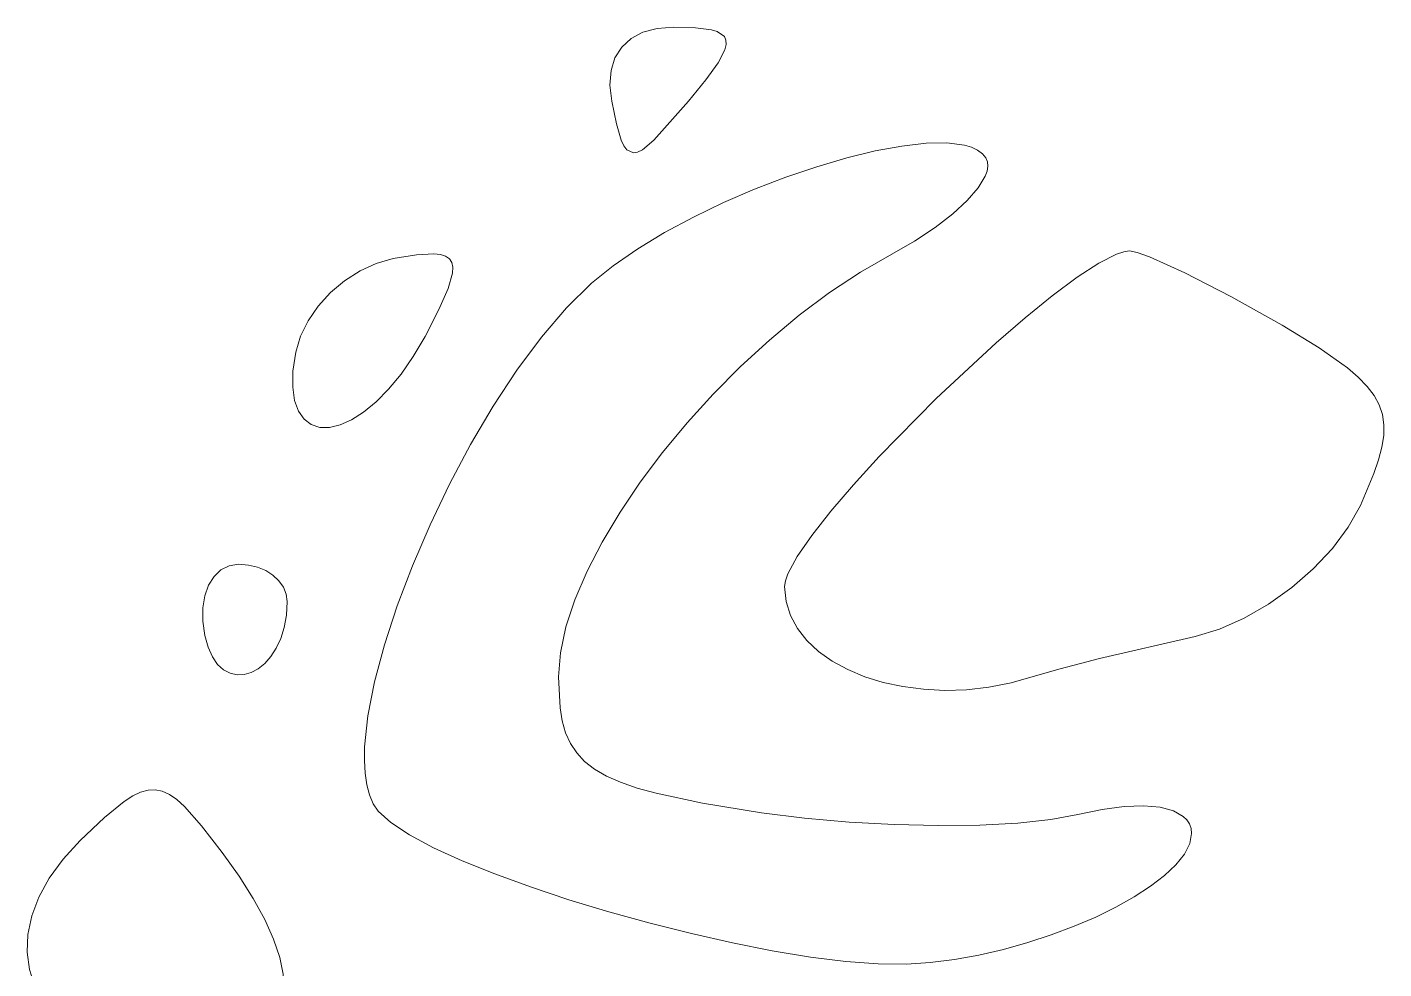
# Model space of a CAD drawing. Header units: millimetres. Extents: x -199 to 251, y -179 to 271.
# Drawn here: x 142.71 to 163.72, y 92.9 to 107.47 of the extents above; entities that cross this region are included whole.
import ezdxf

# ---------------------------------------------------------------- set-up
doc = ezdxf.new("R2010")
doc.units = ezdxf.units.MM
doc.header["$MEASUREMENT"] = 0
doc.layers.add('Camada 1', color=7, linetype='Continuous')

msp = doc.modelspace()

# ---------------------------------------------------------------- linework, layer by layer
at = {"layer": 'Camada 1', "color": 250, "lineweight": 18}
for points, knots in [([(152.2373, 105.5749), (152.2373, 105.5749), (152.4171, 105.7251), (152.4171, 105.7251), (152.4171, 105.7251), (152.4171, 105.7251), (152.95, 106.3253), (152.95, 106.3253), (152.95, 106.3253), (152.95, 106.3253), (153.2205, 106.659), (153.2205, 106.659), (153.2205, 106.659), (153.2205, 106.659), (153.4088, 106.9224), (153.4088, 106.9224), (153.4088, 106.9224), (153.4088, 106.9224), (153.5132, 107.1235), (153.5132, 107.1235), (153.5132, 107.1235), (153.5132, 107.1235), (153.5336, 107.2031), (153.5336, 107.2031), (153.5336, 107.2031), (153.5336, 107.2031), (153.5324, 107.2702), (153.5324, 107.2702), (153.5324, 107.2702), (153.5324, 107.2702), (153.5094, 107.3256), (153.5094, 107.3256), (153.5094, 107.3256), (153.5094, 107.3256), (153.3975, 107.4057), (153.3975, 107.4057), (153.3975, 107.4057), (153.3975, 107.4057), (153.3082, 107.4323), (153.3082, 107.4323), (153.3082, 107.4323), (153.3082, 107.4323), (153.0619, 107.4635), (153.0619, 107.4635), (153.0619, 107.4635), (153.0619, 107.4635), (152.7239, 107.4722), (152.7239, 107.4722), (152.7239, 107.4722), (152.7239, 107.4722), (152.4675, 107.4518), (152.4675, 107.4518), (152.4675, 107.4518), (152.4675, 107.4518), (152.2465, 107.3921), (152.2465, 107.3921), (152.2465, 107.3921), (152.2465, 107.3921), (152.0627, 107.2951), (152.0627, 107.2951), (152.0627, 107.2951), (152.0627, 107.2951), (151.9179, 107.1629), (151.9179, 107.1629), (151.9179, 107.1629), (151.9179, 107.1629), (151.8138, 106.9978), (151.8138, 106.9978), (151.8138, 106.9978), (151.8138, 106.9978), (151.7522, 106.8017), (151.7522, 106.8017), (151.7522, 106.8017), (151.7522, 106.8017), (151.7348, 106.5769), (151.7348, 106.5769), (151.7348, 106.5769), (151.7348, 106.5769), (151.7634, 106.3253), (151.7634, 106.3253), (151.7634, 106.3253), (151.7634, 106.3253), (151.8383, 105.9752), (151.8383, 105.9752), (151.8383, 105.9752), (151.8383, 105.9752), (151.912, 105.7251), (151.912, 105.7251), (151.912, 105.7251), (151.912, 105.7251), (151.952, 105.6375), (151.952, 105.6375), (151.952, 105.6375), (151.952, 105.6375), (151.9958, 105.5749), (151.9958, 105.5749), (151.9958, 105.5749), (151.9958, 105.5749), (152.1005, 105.5249), (152.1005, 105.5249), (152.1005, 105.5249), (152.1005, 105.5249), (152.1642, 105.5374), (152.1642, 105.5374), (152.1642, 105.5374), (152.1642, 105.5374), (152.2373, 105.5749), (152.2373, 105.5749)], [0, 0, 0, 0, 0.0357143, 0.0357143, 0.0357143, 0.0357143, 0.0714286, 0.0714286, 0.0714286, 0.0714286, 0.1071429, 0.1071429, 0.1071429, 0.1071429, 0.1428571, 0.1428571, 0.1428571, 0.1428571, 0.1785714, 0.1785714, 0.1785714, 0.1785714, 0.2142857, 0.2142857, 0.2142857, 0.2142857, 0.25, 0.25, 0.25, 0.25, 0.2857143, 0.2857143, 0.2857143, 0.2857143, 0.3214286, 0.3214286, 0.3214286, 0.3214286, 0.3571429, 0.3571429, 0.3571429, 0.3571429, 0.3928571, 0.3928571, 0.3928571, 0.3928571, 0.4285714, 0.4285714, 0.4285714, 0.4285714, 0.4642857, 0.4642857, 0.4642857, 0.4642857, 0.5, 0.5, 0.5, 0.5, 0.5357143, 0.5357143, 0.5357143, 0.5357143, 0.5714286, 0.5714286, 0.5714286, 0.5714286, 0.6071429, 0.6071429, 0.6071429, 0.6071429, 0.6428571, 0.6428571, 0.6428571, 0.6428571, 0.6785714, 0.6785714, 0.6785714, 0.6785714, 0.7142857, 0.7142857, 0.7142857, 0.7142857, 0.75, 0.75, 0.75, 0.75, 0.7857143, 0.7857143, 0.7857143, 0.7857143, 0.8214286, 0.8214286, 0.8214286, 0.8214286, 0.8571429, 0.8571429, 0.8571429, 0.8571429, 0.8928571, 0.8928571, 0.8928571, 0.8928571, 0.9285714, 0.9285714, 0.9285714, 0.9285714, 1, 1, 1, 1]), ([(158.5688, 93.4269), (158.5688, 93.4269), (158.921, 93.5597), (158.921, 93.5597), (158.921, 93.5597), (158.921, 93.5597), (159.2552, 93.7033), (159.2552, 93.7033), (159.2552, 93.7033), (159.2552, 93.7033), (159.5667, 93.8558), (159.5667, 93.8558), (159.5667, 93.8558), (159.5667, 93.8558), (159.8512, 94.015), (159.8512, 94.015), (159.8512, 94.015), (159.8512, 94.015), (160.1041, 94.1789), (160.1041, 94.1789), (160.1041, 94.1789), (160.1041, 94.1789), (160.3211, 94.3454), (160.3211, 94.3454), (160.3211, 94.3454), (160.3211, 94.3454), (160.4977, 94.5125), (160.4977, 94.5125), (160.4977, 94.5125), (160.4977, 94.5125), (160.6293, 94.6782), (160.6293, 94.6782), (160.6293, 94.6782), (160.6293, 94.6782), (160.7116, 94.8404), (160.7116, 94.8404), (160.7116, 94.8404), (160.7116, 94.8404), (160.74, 94.9972), (160.74, 94.9972), (160.74, 94.9972), (160.74, 94.9972), (160.7317, 95.0744), (160.7317, 95.0744), (160.7317, 95.0744), (160.7317, 95.0744), (160.7072, 95.1442), (160.7072, 95.1442), (160.7072, 95.1442), (160.7072, 95.1442), (160.667, 95.2064), (160.667, 95.2064), (160.667, 95.2064), (160.667, 95.2064), (160.6118, 95.2611), (160.6118, 95.2611), (160.6118, 95.2611), (160.6118, 95.2611), (160.4584, 95.3471), (160.4584, 95.3471), (160.4584, 95.3471), (160.4584, 95.3471), (160.2516, 95.4015), (160.2516, 95.4015), (160.2516, 95.4015), (160.2516, 95.4015), (159.9958, 95.4236), (159.9958, 95.4236), (159.9958, 95.4236), (159.9958, 95.4236), (159.6957, 95.4125), (159.6957, 95.4125), (159.6957, 95.4125), (159.6957, 95.4125), (159.3558, 95.3676), (159.3558, 95.3676), (159.3558, 95.3676), (159.3558, 95.3676), (158.9808, 95.2881), (158.9808, 95.2881), (158.9808, 95.2881), (158.9808, 95.2881), (158.5633, 95.21), (158.5633, 95.21), (158.5633, 95.21), (158.5633, 95.21), (158.05, 95.1555), (158.05, 95.1555), (158.05, 95.1555), (158.05, 95.1555), (157.4607, 95.1246), (157.4607, 95.1246), (157.4607, 95.1246), (157.4607, 95.1246), (156.8158, 95.117), (156.8158, 95.117), (156.8158, 95.117), (156.8158, 95.117), (156.1352, 95.1326), (156.1352, 95.1326), (156.1352, 95.1326), (156.1352, 95.1326), (155.439, 95.1714), (155.439, 95.1714), (155.439, 95.1714), (155.439, 95.1714), (154.7475, 95.2331), (154.7475, 95.2331), (154.7475, 95.2331), (154.7475, 95.2331), (154.0806, 95.3178), (154.0806, 95.3178), (154.0806, 95.3178), (154.0806, 95.3178), (153.1698, 95.4654), (153.1698, 95.4654), (153.1698, 95.4654), (153.1698, 95.4654), (152.4498, 95.6172), (152.4498, 95.6172), (152.4498, 95.6172), (152.4498, 95.6172), (152.1547, 95.6993), (152.1547, 95.6993), (152.1547, 95.6993), (152.1547, 95.6993), (151.8993, 95.7877), (151.8993, 95.7877), (151.8993, 95.7877), (151.8993, 95.7877), (151.6808, 95.8844), (151.6808, 95.8844), (151.6808, 95.8844), (151.6808, 95.8844), (151.4967, 95.9912), (151.4967, 95.9912), (151.4967, 95.9912), (151.4967, 95.9912), (151.3443, 96.1097), (151.3443, 96.1097), (151.3443, 96.1097), (151.3443, 96.1097), (151.2209, 96.2418), (151.2209, 96.2418), (151.2209, 96.2418), (151.2209, 96.2418), (151.1238, 96.3893), (151.1238, 96.3893), (151.1238, 96.3893), (151.1238, 96.3893), (151.0503, 96.5539), (151.0503, 96.5539), (151.0503, 96.5539), (151.0503, 96.5539), (150.9978, 96.7375), (150.9978, 96.7375), (150.9978, 96.7375), (150.9978, 96.7375), (150.9637, 96.9418), (150.9637, 96.9418), (150.9637, 96.9418), (150.9637, 96.9418), (150.9395, 97.4197), (150.9395, 97.4197), (150.9395, 97.4197), (150.9395, 97.4197), (150.9691, 97.7919), (150.9691, 97.7919), (150.9691, 97.7919), (150.9691, 97.7919), (151.0554, 98.1914), (151.0554, 98.1914), (151.0554, 98.1914), (151.0554, 98.1914), (151.1947, 98.6134), (151.1947, 98.6134), (151.1947, 98.6134), (151.1947, 98.6134), (151.383, 99.053), (151.383, 99.053), (151.383, 99.053), (151.383, 99.053), (151.6166, 99.5055), (151.6166, 99.5055), (151.6166, 99.5055), (151.6166, 99.5055), (151.8919, 99.9662), (151.8919, 99.9662), (151.8919, 99.9662), (151.8919, 99.9662), (152.2049, 100.43), (152.2049, 100.43), (152.2049, 100.43), (152.2049, 100.43), (152.5519, 100.8924), (152.5519, 100.8924), (152.5519, 100.8924), (152.5519, 100.8924), (152.9292, 101.3485), (152.9292, 101.3485), (152.9292, 101.3485), (152.9292, 101.3485), (153.3329, 101.7934), (153.3329, 101.7934), (153.3329, 101.7934), (153.3329, 101.7934), (153.7592, 102.2224), (153.7592, 102.2224), (153.7592, 102.2224), (153.7592, 102.2224), (154.2044, 102.6308), (154.2044, 102.6308), (154.2044, 102.6308), (154.2044, 102.6308), (154.6646, 103.0136), (154.6646, 103.0136), (154.6646, 103.0136), (154.6646, 103.0136), (155.1362, 103.3661), (155.1362, 103.3661), (155.1362, 103.3661), (155.1362, 103.3661), (155.6152, 103.6835), (155.6152, 103.6835), (155.6152, 103.6835), (155.6152, 103.6835), (156.0981, 103.961), (156.0981, 103.961), (156.0981, 103.961), (156.0981, 103.961), (156.4515, 104.1626), (156.4515, 104.1626), (156.4515, 104.1626), (156.4515, 104.1626), (156.768, 104.372), (156.768, 104.372), (156.768, 104.372), (156.768, 104.372), (157.0416, 104.5829), (157.0416, 104.5829), (157.0416, 104.5829), (157.0416, 104.5829), (157.2663, 104.7893), (157.2663, 104.7893), (157.2663, 104.7893), (157.2663, 104.7893), (157.4361, 104.9851), (157.4361, 104.9851), (157.4361, 104.9851), (157.4361, 104.9851), (157.545, 105.1642), (157.545, 105.1642), (157.545, 105.1642), (157.545, 105.1642), (157.5748, 105.2456), (157.5748, 105.2456), (157.5748, 105.2456), (157.5748, 105.2456), (157.5871, 105.3205), (157.5871, 105.3205), (157.5871, 105.3205), (157.5871, 105.3205), (157.5811, 105.3882), (157.5811, 105.3882), (157.5811, 105.3882), (157.5811, 105.3882), (157.5562, 105.4479), (157.5562, 105.4479), (157.5562, 105.4479), (157.5562, 105.4479), (157.5008, 105.5145), (157.5008, 105.5145), (157.5008, 105.5145), (157.5008, 105.5145), (157.4259, 105.5696), (157.4259, 105.5696), (157.4259, 105.5696), (157.4259, 105.5696), (157.3327, 105.6134), (157.3327, 105.6134), (157.3327, 105.6134), (157.3327, 105.6134), (157.2222, 105.6463), (157.2222, 105.6463), (157.2222, 105.6463), (157.2222, 105.6463), (156.9536, 105.6807), (156.9536, 105.6807), (156.9536, 105.6807), (156.9536, 105.6807), (156.6286, 105.6754), (156.6286, 105.6754), (156.6286, 105.6754), (156.6286, 105.6754), (156.2559, 105.6332), (156.2559, 105.6332), (156.2559, 105.6332), (156.2559, 105.6332), (155.844, 105.5569), (155.844, 105.5569), (155.844, 105.5569), (155.844, 105.5569), (155.4014, 105.4491), (155.4014, 105.4491), (155.4014, 105.4491), (155.4014, 105.4491), (154.9368, 105.3125), (154.9368, 105.3125), (154.9368, 105.3125), (154.9368, 105.3125), (154.4587, 105.1499), (154.4587, 105.1499), (154.4587, 105.1499), (154.4587, 105.1499), (153.9755, 104.964), (153.9755, 104.964), (153.9755, 104.964), (153.9755, 104.964), (153.4961, 104.7574), (153.4961, 104.7574), (153.4961, 104.7574), (153.4961, 104.7574), (153.0288, 104.533), (153.0288, 104.533), (153.0288, 104.533), (153.0288, 104.533), (152.5822, 104.2934), (152.5822, 104.2934), (152.5822, 104.2934), (152.5822, 104.2934), (152.165, 104.0414), (152.165, 104.0414), (152.165, 104.0414), (152.165, 104.0414), (151.7856, 103.7796), (151.7856, 103.7796), (151.7856, 103.7796), (151.7856, 103.7796), (151.4526, 103.5108), (151.4526, 103.5108), (151.4526, 103.5108), (151.4526, 103.5108), (151.0618, 103.1269), (151.0618, 103.1269), (151.0618, 103.1269), (151.0618, 103.1269), (150.6746, 102.6745), (150.6746, 102.6745), (150.6746, 102.6745), (150.6746, 102.6745), (150.2956, 102.1644), (150.2956, 102.1644), (150.2956, 102.1644), (150.2956, 102.1644), (149.9291, 101.6079), (149.9291, 101.6079), (149.9291, 101.6079), (149.9291, 101.6079), (149.5797, 101.0161), (149.5797, 101.0161), (149.5797, 101.0161), (149.5797, 101.0161), (149.2519, 100.3999), (149.2519, 100.3999), (149.2519, 100.3999), (149.2519, 100.3999), (148.9502, 99.7705), (148.9502, 99.7705), (148.9502, 99.7705), (148.9502, 99.7705), (148.679, 99.139), (148.679, 99.139), (148.679, 99.139), (148.679, 99.139), (148.4429, 98.5166), (148.4429, 98.5166), (148.4429, 98.5166), (148.4429, 98.5166), (148.2462, 97.9141), (148.2462, 97.9141), (148.2462, 97.9141), (148.2462, 97.9141), (148.0936, 97.3429), (148.0936, 97.3429), (148.0936, 97.3429), (148.0936, 97.3429), (147.9896, 96.814), (147.9896, 96.814), (147.9896, 96.814), (147.9896, 96.814), (147.9384, 96.3384), (147.9384, 96.3384), (147.9384, 96.3384), (147.9384, 96.3384), (147.9341, 96.1241), (147.9341, 96.1241), (147.9341, 96.1241), (147.9341, 96.1241), (147.9447, 95.9272), (147.9447, 95.9272), (147.9447, 95.9272), (147.9447, 95.9272), (147.9709, 95.7493), (147.9709, 95.7493), (147.9709, 95.7493), (147.9709, 95.7493), (148.013, 95.5917), (148.013, 95.5917), (148.013, 95.5917), (148.013, 95.5917), (148.0718, 95.4557), (148.0718, 95.4557), (148.0718, 95.4557), (148.0718, 95.4557), (148.1477, 95.3427), (148.1477, 95.3427), (148.1477, 95.3427), (148.1477, 95.3427), (148.3435, 95.1633), (148.3435, 95.1633), (148.3435, 95.1633), (148.3435, 95.1633), (148.633, 94.973), (148.633, 94.973), (148.633, 94.973), (148.633, 94.973), (149.0054, 94.7751), (149.0054, 94.7751), (149.0054, 94.7751), (149.0054, 94.7751), (149.4495, 94.5727), (149.4495, 94.5727), (149.4495, 94.5727), (149.4495, 94.5727), (149.9541, 94.3692), (149.9541, 94.3692), (149.9541, 94.3692), (149.9541, 94.3692), (150.5081, 94.1677), (150.5081, 94.1677), (150.5081, 94.1677), (150.5081, 94.1677), (151.1006, 93.9715), (151.1006, 93.9715), (151.1006, 93.9715), (151.1006, 93.9715), (151.7202, 93.7837), (151.7202, 93.7837), (151.7202, 93.7837), (151.7202, 93.7837), (152.356, 93.6076), (152.356, 93.6076), (152.356, 93.6076), (152.356, 93.6076), (152.9968, 93.4464), (152.9968, 93.4464), (152.9968, 93.4464), (152.9968, 93.4464), (153.6315, 93.3033), (153.6315, 93.3033), (153.6315, 93.3033), (153.6315, 93.3033), (154.249, 93.1815), (154.249, 93.1815), (154.249, 93.1815), (154.249, 93.1815), (154.8382, 93.0844), (154.8382, 93.0844), (154.8382, 93.0844), (154.8382, 93.0844), (155.388, 93.0149), (155.388, 93.0149), (155.388, 93.0149), (155.388, 93.0149), (155.8873, 92.9764), (155.8873, 92.9764), (155.8873, 92.9764), (155.8873, 92.9764), (156.3249, 92.9721), (156.3249, 92.9721), (156.3249, 92.9721), (156.3249, 92.9721), (156.692, 92.997), (156.692, 92.997), (156.692, 92.997), (156.692, 92.997), (157.0679, 93.0449), (157.0679, 93.0449), (157.0679, 93.0449), (157.0679, 93.0449), (157.448, 93.1139), (157.448, 93.1139), (157.448, 93.1139), (157.448, 93.1139), (157.8278, 93.202), (157.8278, 93.202), (157.8278, 93.202), (157.8278, 93.202), (158.2029, 93.307), (158.2029, 93.307), (158.2029, 93.307), (158.2029, 93.307), (158.5688, 93.4269), (158.5688, 93.4269)], [0, 0, 0, 0, 0.007874, 0.007874, 0.007874, 0.007874, 0.015748, 0.015748, 0.015748, 0.015748, 0.023622, 0.023622, 0.023622, 0.023622, 0.0314961, 0.0314961, 0.0314961, 0.0314961, 0.0393701, 0.0393701, 0.0393701, 0.0393701, 0.0472441, 0.0472441, 0.0472441, 0.0472441, 0.0551181, 0.0551181, 0.0551181, 0.0551181, 0.0629921, 0.0629921, 0.0629921, 0.0629921, 0.0708661, 0.0708661, 0.0708661, 0.0708661, 0.0787402, 0.0787402, 0.0787402, 0.0787402, 0.0866142, 0.0866142, 0.0866142, 0.0866142, 0.0944882, 0.0944882, 0.0944882, 0.0944882, 0.1023622, 0.1023622, 0.1023622, 0.1023622, 0.1102362, 0.1102362, 0.1102362, 0.1102362, 0.1181102, 0.1181102, 0.1181102, 0.1181102, 0.1259843, 0.1259843, 0.1259843, 0.1259843, 0.1338583, 0.1338583, 0.1338583, 0.1338583, 0.1417323, 0.1417323, 0.1417323, 0.1417323, 0.1496063, 0.1496063, 0.1496063, 0.1496063, 0.1574803, 0.1574803, 0.1574803, 0.1574803, 0.1653543, 0.1653543, 0.1653543, 0.1653543, 0.1732283, 0.1732283, 0.1732283, 0.1732283, 0.1811024, 0.1811024, 0.1811024, 0.1811024, 0.1889764, 0.1889764, 0.1889764, 0.1889764, 0.1968504, 0.1968504, 0.1968504, 0.1968504, 0.2047244, 0.2047244, 0.2047244, 0.2047244, 0.2125984, 0.2125984, 0.2125984, 0.2125984, 0.2204724, 0.2204724, 0.2204724, 0.2204724, 0.2283465, 0.2283465, 0.2283465, 0.2283465, 0.2362205, 0.2362205, 0.2362205, 0.2362205, 0.2440945, 0.2440945, 0.2440945, 0.2440945, 0.2519685, 0.2519685, 0.2519685, 0.2519685, 0.2598425, 0.2598425, 0.2598425, 0.2598425, 0.2677165, 0.2677165, 0.2677165, 0.2677165, 0.2755906, 0.2755906, 0.2755906, 0.2755906, 0.2834646, 0.2834646, 0.2834646, 0.2834646, 0.2913386, 0.2913386, 0.2913386, 0.2913386, 0.2992126, 0.2992126, 0.2992126, 0.2992126, 0.3070866, 0.3070866, 0.3070866, 0.3070866, 0.3149606, 0.3149606, 0.3149606, 0.3149606, 0.3228346, 0.3228346, 0.3228346, 0.3228346, 0.3307087, 0.3307087, 0.3307087, 0.3307087, 0.3385827, 0.3385827, 0.3385827, 0.3385827, 0.3464567, 0.3464567, 0.3464567, 0.3464567, 0.3543307, 0.3543307, 0.3543307, 0.3543307, 0.3622047, 0.3622047, 0.3622047, 0.3622047, 0.3700787, 0.3700787, 0.3700787, 0.3700787, 0.3779528, 0.3779528, 0.3779528, 0.3779528, 0.3858268, 0.3858268, 0.3858268, 0.3858268, 0.3937008, 0.3937008, 0.3937008, 0.3937008, 0.4015748, 0.4015748, 0.4015748, 0.4015748, 0.4094488, 0.4094488, 0.4094488, 0.4094488, 0.4173228, 0.4173228, 0.4173228, 0.4173228, 0.4251969, 0.4251969, 0.4251969, 0.4251969, 0.4330709, 0.4330709, 0.4330709, 0.4330709, 0.4409449, 0.4409449, 0.4409449, 0.4409449, 0.4488189, 0.4488189, 0.4488189, 0.4488189, 0.4566929, 0.4566929, 0.4566929, 0.4566929, 0.4645669, 0.4645669, 0.4645669, 0.4645669, 0.4724409, 0.4724409, 0.4724409, 0.4724409, 0.480315, 0.480315, 0.480315, 0.480315, 0.488189, 0.488189, 0.488189, 0.488189, 0.496063, 0.496063, 0.496063, 0.496063, 0.503937, 0.503937, 0.503937, 0.503937, 0.511811, 0.511811, 0.511811, 0.511811, 0.519685, 0.519685, 0.519685, 0.519685, 0.5275591, 0.5275591, 0.5275591, 0.5275591, 0.5354331, 0.5354331, 0.5354331, 0.5354331, 0.5433071, 0.5433071, 0.5433071, 0.5433071, 0.5511811, 0.5511811, 0.5511811, 0.5511811, 0.5590551, 0.5590551, 0.5590551, 0.5590551, 0.5669291, 0.5669291, 0.5669291, 0.5669291, 0.5748031, 0.5748031, 0.5748031, 0.5748031, 0.5826772, 0.5826772, 0.5826772, 0.5826772, 0.5905512, 0.5905512, 0.5905512, 0.5905512, 0.5984252, 0.5984252, 0.5984252, 0.5984252, 0.6062992, 0.6062992, 0.6062992, 0.6062992, 0.6141732, 0.6141732, 0.6141732, 0.6141732, 0.6220472, 0.6220472, 0.6220472, 0.6220472, 0.6299213, 0.6299213, 0.6299213, 0.6299213, 0.6377953, 0.6377953, 0.6377953, 0.6377953, 0.6456693, 0.6456693, 0.6456693, 0.6456693, 0.6535433, 0.6535433, 0.6535433, 0.6535433, 0.6614173, 0.6614173, 0.6614173, 0.6614173, 0.6692913, 0.6692913, 0.6692913, 0.6692913, 0.6771654, 0.6771654, 0.6771654, 0.6771654, 0.6850394, 0.6850394, 0.6850394, 0.6850394, 0.6929134, 0.6929134, 0.6929134, 0.6929134, 0.7007874, 0.7007874, 0.7007874, 0.7007874, 0.7086614, 0.7086614, 0.7086614, 0.7086614, 0.7165354, 0.7165354, 0.7165354, 0.7165354, 0.7244094, 0.7244094, 0.7244094, 0.7244094, 0.7322835, 0.7322835, 0.7322835, 0.7322835, 0.7401575, 0.7401575, 0.7401575, 0.7401575, 0.7480315, 0.7480315, 0.7480315, 0.7480315, 0.7559055, 0.7559055, 0.7559055, 0.7559055, 0.7637795, 0.7637795, 0.7637795, 0.7637795, 0.7716535, 0.7716535, 0.7716535, 0.7716535, 0.7795276, 0.7795276, 0.7795276, 0.7795276, 0.7874016, 0.7874016, 0.7874016, 0.7874016, 0.7952756, 0.7952756, 0.7952756, 0.7952756, 0.8031496, 0.8031496, 0.8031496, 0.8031496, 0.8110236, 0.8110236, 0.8110236, 0.8110236, 0.8188976, 0.8188976, 0.8188976, 0.8188976, 0.8267717, 0.8267717, 0.8267717, 0.8267717, 0.8346457, 0.8346457, 0.8346457, 0.8346457, 0.8425197, 0.8425197, 0.8425197, 0.8425197, 0.8503937, 0.8503937, 0.8503937, 0.8503937, 0.8582677, 0.8582677, 0.8582677, 0.8582677, 0.8661417, 0.8661417, 0.8661417, 0.8661417, 0.8740157, 0.8740157, 0.8740157, 0.8740157, 0.8818898, 0.8818898, 0.8818898, 0.8818898, 0.8897638, 0.8897638, 0.8897638, 0.8897638, 0.8976378, 0.8976378, 0.8976378, 0.8976378, 0.9055118, 0.9055118, 0.9055118, 0.9055118, 0.9133858, 0.9133858, 0.9133858, 0.9133858, 0.9212598, 0.9212598, 0.9212598, 0.9212598, 0.9291339, 0.9291339, 0.9291339, 0.9291339, 0.9370079, 0.9370079, 0.9370079, 0.9370079, 0.9448819, 0.9448819, 0.9448819, 0.9448819, 0.9527559, 0.9527559, 0.9527559, 0.9527559, 0.9606299, 0.9606299, 0.9606299, 0.9606299, 0.9685039, 0.9685039, 0.9685039, 0.9685039, 0.976378, 0.976378, 0.976378, 0.976378, 0.984252, 0.984252, 0.984252, 0.984252, 1, 1, 1, 1]), ([(162.9189, 99.4065), (162.9189, 99.4065), (163.1657, 99.7361), (163.1657, 99.7361), (163.1657, 99.7361), (163.1657, 99.7361), (163.3539, 100.0729), (163.3539, 100.0729), (163.3539, 100.0729), (163.3539, 100.0729), (163.5628, 100.564), (163.5628, 100.564), (163.5628, 100.564), (163.5628, 100.564), (163.6359, 100.7775), (163.6359, 100.7775), (163.6359, 100.7775), (163.6359, 100.7775), (163.6867, 100.9729), (163.6867, 100.9729), (163.6867, 100.9729), (163.6867, 100.9729), (163.714, 101.153), (163.714, 101.153), (163.714, 101.153), (163.714, 101.153), (163.7166, 101.3203), (163.7166, 101.3203), (163.7166, 101.3203), (163.7166, 101.3203), (163.6935, 101.4774), (163.6935, 101.4774), (163.6935, 101.4774), (163.6935, 101.4774), (163.6435, 101.6268), (163.6435, 101.6268), (163.6435, 101.6268), (163.6435, 101.6268), (163.5656, 101.7713), (163.5656, 101.7713), (163.5656, 101.7713), (163.5656, 101.7713), (163.4585, 101.9134), (163.4585, 101.9134), (163.4585, 101.9134), (163.4585, 101.9134), (163.3211, 102.0556), (163.3211, 102.0556), (163.3211, 102.0556), (163.3211, 102.0556), (163.1523, 102.2005), (163.1523, 102.2005), (163.1523, 102.2005), (163.1523, 102.2005), (162.7161, 102.5091), (162.7161, 102.5091), (162.7161, 102.5091), (162.7161, 102.5091), (162.1407, 102.8598), (162.1407, 102.8598), (162.1407, 102.8598), (162.1407, 102.8598), (161.3462, 103.3062), (161.3462, 103.3062), (161.3462, 103.3062), (161.3462, 103.3062), (160.6364, 103.6717), (160.6364, 103.6717), (160.6364, 103.6717), (160.6364, 103.6717), (160.0888, 103.9187), (160.0888, 103.9187), (160.0888, 103.9187), (160.0888, 103.9187), (159.9001, 103.986), (159.9001, 103.986), (159.9001, 103.986), (159.9001, 103.986), (159.7809, 104.0095), (159.7809, 104.0095), (159.7809, 104.0095), (159.7809, 104.0095), (159.69, 103.9969), (159.69, 103.9969), (159.69, 103.9969), (159.69, 103.9969), (159.5793, 103.9603), (159.5793, 103.9603), (159.5793, 103.9603), (159.5793, 103.9603), (159.3047, 103.8206), (159.3047, 103.8206), (159.3047, 103.8206), (159.3047, 103.8206), (158.9688, 103.6019), (158.9688, 103.6019), (158.9688, 103.6019), (158.9688, 103.6019), (158.5837, 103.3158), (158.5837, 103.3158), (158.5837, 103.3158), (158.5837, 103.3158), (158.1612, 102.9736), (158.1612, 102.9736), (158.1612, 102.9736), (158.1612, 102.9736), (157.7131, 102.587), (157.7131, 102.587), (157.7131, 102.587), (157.7131, 102.587), (156.7879, 101.7269), (156.7879, 101.7269), (156.7879, 101.7269), (156.7879, 101.7269), (155.903, 100.8275), (155.903, 100.8275), (155.903, 100.8275), (155.903, 100.8275), (155.5053, 100.3919), (155.5053, 100.3919), (155.5053, 100.3919), (155.5053, 100.3919), (155.1533, 99.9812), (155.1533, 99.9812), (155.1533, 99.9812), (155.1533, 99.9812), (154.859, 99.6069), (154.859, 99.6069), (154.859, 99.6069), (154.859, 99.6069), (154.634, 99.2804), (154.634, 99.2804), (154.634, 99.2804), (154.634, 99.2804), (154.4902, 99.0134), (154.4902, 99.0134), (154.4902, 99.0134), (154.4902, 99.0134), (154.4526, 98.9058), (154.4526, 98.9058), (154.4526, 98.9058), (154.4526, 98.9058), (154.4397, 98.8173), (154.4397, 98.8173), (154.4397, 98.8173), (154.4397, 98.8173), (154.4629, 98.5871), (154.4629, 98.5871), (154.4629, 98.5871), (154.4629, 98.5871), (154.5303, 98.3704), (154.5303, 98.3704), (154.5303, 98.3704), (154.5303, 98.3704), (154.6388, 98.1686), (154.6388, 98.1686), (154.6388, 98.1686), (154.6388, 98.1686), (154.7848, 97.9826), (154.7848, 97.9826), (154.7848, 97.9826), (154.7848, 97.9826), (154.9654, 97.8138), (154.9654, 97.8138), (154.9654, 97.8138), (154.9654, 97.8138), (155.1771, 97.6632), (155.1771, 97.6632), (155.1771, 97.6632), (155.1771, 97.6632), (155.4167, 97.5321), (155.4167, 97.5321), (155.4167, 97.5321), (155.4167, 97.5321), (155.6809, 97.4217), (155.6809, 97.4217), (155.6809, 97.4217), (155.6809, 97.4217), (155.9665, 97.3331), (155.9665, 97.3331), (155.9665, 97.3331), (155.9665, 97.3331), (156.2703, 97.2676), (156.2703, 97.2676), (156.2703, 97.2676), (156.2703, 97.2676), (156.5888, 97.2262), (156.5888, 97.2262), (156.5888, 97.2262), (156.5888, 97.2262), (156.919, 97.2103), (156.919, 97.2103), (156.919, 97.2103), (156.919, 97.2103), (157.2574, 97.2209), (157.2574, 97.2209), (157.2574, 97.2209), (157.2574, 97.2209), (157.6008, 97.2592), (157.6008, 97.2592), (157.6008, 97.2592), (157.6008, 97.2592), (157.9461, 97.3265), (157.9461, 97.3265), (157.9461, 97.3265), (157.9461, 97.3265), (158.2899, 97.4239), (158.2899, 97.4239), (158.2899, 97.4239), (158.2899, 97.4239), (158.7041, 97.5447), (158.7041, 97.5447), (158.7041, 97.5447), (158.7041, 97.5447), (159.3145, 97.7021), (159.3145, 97.7021), (159.3145, 97.7021), (159.3145, 97.7021), (160.7953, 98.0458), (160.7953, 98.0458), (160.7953, 98.0458), (160.7953, 98.0458), (161.1732, 98.1574), (161.1732, 98.1574), (161.1732, 98.1574), (161.1732, 98.1574), (161.5556, 98.3262), (161.5556, 98.3262), (161.5556, 98.3262), (161.5556, 98.3262), (161.9318, 98.5439), (161.9318, 98.5439), (161.9318, 98.5439), (161.9318, 98.5439), (162.2915, 98.802), (162.2915, 98.802), (162.2915, 98.802), (162.2915, 98.802), (162.6239, 99.0923), (162.6239, 99.0923), (162.6239, 99.0923), (162.6239, 99.0923), (162.9189, 99.4065), (162.9189, 99.4065)], [0, 0, 0, 0, 0.016129, 0.016129, 0.016129, 0.016129, 0.0322581, 0.0322581, 0.0322581, 0.0322581, 0.0483871, 0.0483871, 0.0483871, 0.0483871, 0.0645161, 0.0645161, 0.0645161, 0.0645161, 0.0806452, 0.0806452, 0.0806452, 0.0806452, 0.0967742, 0.0967742, 0.0967742, 0.0967742, 0.1129032, 0.1129032, 0.1129032, 0.1129032, 0.1290323, 0.1290323, 0.1290323, 0.1290323, 0.1451613, 0.1451613, 0.1451613, 0.1451613, 0.1612903, 0.1612903, 0.1612903, 0.1612903, 0.1774194, 0.1774194, 0.1774194, 0.1774194, 0.1935484, 0.1935484, 0.1935484, 0.1935484, 0.2096774, 0.2096774, 0.2096774, 0.2096774, 0.2258065, 0.2258065, 0.2258065, 0.2258065, 0.2419355, 0.2419355, 0.2419355, 0.2419355, 0.2580645, 0.2580645, 0.2580645, 0.2580645, 0.2741935, 0.2741935, 0.2741935, 0.2741935, 0.2903226, 0.2903226, 0.2903226, 0.2903226, 0.3064516, 0.3064516, 0.3064516, 0.3064516, 0.3225806, 0.3225806, 0.3225806, 0.3225806, 0.3387097, 0.3387097, 0.3387097, 0.3387097, 0.3548387, 0.3548387, 0.3548387, 0.3548387, 0.3709677, 0.3709677, 0.3709677, 0.3709677, 0.3870968, 0.3870968, 0.3870968, 0.3870968, 0.4032258, 0.4032258, 0.4032258, 0.4032258, 0.4193548, 0.4193548, 0.4193548, 0.4193548, 0.4354839, 0.4354839, 0.4354839, 0.4354839, 0.4516129, 0.4516129, 0.4516129, 0.4516129, 0.4677419, 0.4677419, 0.4677419, 0.4677419, 0.483871, 0.483871, 0.483871, 0.483871, 0.5, 0.5, 0.5, 0.5, 0.516129, 0.516129, 0.516129, 0.516129, 0.5322581, 0.5322581, 0.5322581, 0.5322581, 0.5483871, 0.5483871, 0.5483871, 0.5483871, 0.5645161, 0.5645161, 0.5645161, 0.5645161, 0.5806452, 0.5806452, 0.5806452, 0.5806452, 0.5967742, 0.5967742, 0.5967742, 0.5967742, 0.6129032, 0.6129032, 0.6129032, 0.6129032, 0.6290323, 0.6290323, 0.6290323, 0.6290323, 0.6451613, 0.6451613, 0.6451613, 0.6451613, 0.6612903, 0.6612903, 0.6612903, 0.6612903, 0.6774194, 0.6774194, 0.6774194, 0.6774194, 0.6935484, 0.6935484, 0.6935484, 0.6935484, 0.7096774, 0.7096774, 0.7096774, 0.7096774, 0.7258065, 0.7258065, 0.7258065, 0.7258065, 0.7419355, 0.7419355, 0.7419355, 0.7419355, 0.7580645, 0.7580645, 0.7580645, 0.7580645, 0.7741935, 0.7741935, 0.7741935, 0.7741935, 0.7903226, 0.7903226, 0.7903226, 0.7903226, 0.8064516, 0.8064516, 0.8064516, 0.8064516, 0.8225806, 0.8225806, 0.8225806, 0.8225806, 0.8387097, 0.8387097, 0.8387097, 0.8387097, 0.8548387, 0.8548387, 0.8548387, 0.8548387, 0.8709677, 0.8709677, 0.8709677, 0.8709677, 0.8870968, 0.8870968, 0.8870968, 0.8870968, 0.9032258, 0.9032258, 0.9032258, 0.9032258, 0.9193548, 0.9193548, 0.9193548, 0.9193548, 0.9354839, 0.9354839, 0.9354839, 0.9354839, 0.9516129, 0.9516129, 0.9516129, 0.9516129, 0.9677419, 0.9677419, 0.9677419, 0.9677419, 1, 1, 1, 1]), ([(148.873, 102.6859), (148.873, 102.6859), (149.089, 103.1022), (149.089, 103.1022), (149.089, 103.1022), (149.089, 103.1022), (149.2322, 103.4264), (149.2322, 103.4264), (149.2322, 103.4264), (149.2322, 103.4264), (149.2994, 103.6666), (149.2994, 103.6666), (149.2994, 103.6666), (149.2994, 103.6666), (149.3035, 103.7578), (149.3035, 103.7578), (149.3035, 103.7578), (149.3035, 103.7578), (149.2874, 103.831), (149.2874, 103.831), (149.2874, 103.831), (149.2874, 103.831), (149.2505, 103.8871), (149.2505, 103.8871), (149.2505, 103.8871), (149.2505, 103.8871), (149.1926, 103.9274), (149.1926, 103.9274), (149.1926, 103.9274), (149.1926, 103.9274), (149.1133, 103.9528), (149.1133, 103.9528), (149.1133, 103.9528), (149.1133, 103.9528), (149.0121, 103.9641), (149.0121, 103.9641), (149.0121, 103.9641), (149.0121, 103.9641), (148.7424, 103.9491), (148.7424, 103.9491), (148.7424, 103.9491), (148.7424, 103.9491), (148.3802, 103.8903), (148.3802, 103.8903), (148.3802, 103.8903), (148.3802, 103.8903), (148.1194, 103.8169), (148.1194, 103.8169), (148.1194, 103.8169), (148.1194, 103.8169), (147.8669, 103.701), (147.8669, 103.701), (147.8669, 103.701), (147.8669, 103.701), (147.6287, 103.5484), (147.6287, 103.5484), (147.6287, 103.5484), (147.6287, 103.5484), (147.4111, 103.3651), (147.4111, 103.3651), (147.4111, 103.3651), (147.4111, 103.3651), (147.2203, 103.157), (147.2203, 103.157), (147.2203, 103.157), (147.2203, 103.157), (147.0625, 102.9301), (147.0625, 102.9301), (147.0625, 102.9301), (147.0625, 102.9301), (146.944, 102.6904), (146.944, 102.6904), (146.944, 102.6904), (146.944, 102.6904), (146.8709, 102.4436), (146.8709, 102.4436), (146.8709, 102.4436), (146.8709, 102.4436), (146.8292, 102.1507), (146.8292, 102.1507), (146.8292, 102.1507), (146.8292, 102.1507), (146.8244, 101.9007), (146.8244, 101.9007), (146.8244, 101.9007), (146.8244, 101.9007), (146.8533, 101.6932), (146.8533, 101.6932), (146.8533, 101.6932), (146.8533, 101.6932), (146.9128, 101.5278), (146.9128, 101.5278), (146.9128, 101.5278), (146.9128, 101.5278), (146.9998, 101.4041), (146.9998, 101.4041), (146.9998, 101.4041), (146.9998, 101.4041), (147.1111, 101.3216), (147.1111, 101.3216), (147.1111, 101.3216), (147.1111, 101.3216), (147.2436, 101.2801), (147.2436, 101.2801), (147.2436, 101.2801), (147.2436, 101.2801), (147.3942, 101.2792), (147.3942, 101.2792), (147.3942, 101.2792), (147.3942, 101.2792), (147.5597, 101.3184), (147.5597, 101.3184), (147.5597, 101.3184), (147.5597, 101.3184), (147.737, 101.3975), (147.737, 101.3975), (147.737, 101.3975), (147.737, 101.3975), (147.923, 101.516), (147.923, 101.516), (147.923, 101.516), (147.923, 101.516), (148.1144, 101.6734), (148.1144, 101.6734), (148.1144, 101.6734), (148.1144, 101.6734), (148.3083, 101.8695), (148.3083, 101.8695), (148.3083, 101.8695), (148.3083, 101.8695), (148.5015, 102.1039), (148.5015, 102.1039), (148.5015, 102.1039), (148.5015, 102.1039), (148.6907, 102.3762), (148.6907, 102.3762), (148.6907, 102.3762), (148.6907, 102.3762), (148.873, 102.6859), (148.873, 102.6859)], [0, 0, 0, 0, 0.0277778, 0.0277778, 0.0277778, 0.0277778, 0.0555556, 0.0555556, 0.0555556, 0.0555556, 0.0833333, 0.0833333, 0.0833333, 0.0833333, 0.1111111, 0.1111111, 0.1111111, 0.1111111, 0.1388889, 0.1388889, 0.1388889, 0.1388889, 0.1666667, 0.1666667, 0.1666667, 0.1666667, 0.1944444, 0.1944444, 0.1944444, 0.1944444, 0.2222222, 0.2222222, 0.2222222, 0.2222222, 0.25, 0.25, 0.25, 0.25, 0.2777778, 0.2777778, 0.2777778, 0.2777778, 0.3055556, 0.3055556, 0.3055556, 0.3055556, 0.3333333, 0.3333333, 0.3333333, 0.3333333, 0.3611111, 0.3611111, 0.3611111, 0.3611111, 0.3888889, 0.3888889, 0.3888889, 0.3888889, 0.4166667, 0.4166667, 0.4166667, 0.4166667, 0.4444444, 0.4444444, 0.4444444, 0.4444444, 0.4722222, 0.4722222, 0.4722222, 0.4722222, 0.5, 0.5, 0.5, 0.5, 0.5277778, 0.5277778, 0.5277778, 0.5277778, 0.5555556, 0.5555556, 0.5555556, 0.5555556, 0.5833333, 0.5833333, 0.5833333, 0.5833333, 0.6111111, 0.6111111, 0.6111111, 0.6111111, 0.6388889, 0.6388889, 0.6388889, 0.6388889, 0.6666667, 0.6666667, 0.6666667, 0.6666667, 0.6944444, 0.6944444, 0.6944444, 0.6944444, 0.7222222, 0.7222222, 0.7222222, 0.7222222, 0.75, 0.75, 0.75, 0.75, 0.7777778, 0.7777778, 0.7777778, 0.7777778, 0.8055556, 0.8055556, 0.8055556, 0.8055556, 0.8333333, 0.8333333, 0.8333333, 0.8333333, 0.8611111, 0.8611111, 0.8611111, 0.8611111, 0.8888889, 0.8888889, 0.8888889, 0.8888889, 0.9166667, 0.9166667, 0.9166667, 0.9166667, 0.9444444, 0.9444444, 0.9444444, 0.9444444, 1, 1, 1, 1]), ([(146.5708, 97.8633), (146.5708, 97.8633), (146.6404, 98.0142), (146.6404, 98.0142), (146.6404, 98.0142), (146.6404, 98.0142), (146.6935, 98.1854), (146.6935, 98.1854), (146.6935, 98.1854), (146.6935, 98.1854), (146.7274, 98.3759), (146.7274, 98.3759), (146.7274, 98.3759), (146.7274, 98.3759), (146.7393, 98.5846), (146.7393, 98.5846), (146.7393, 98.5846), (146.7393, 98.5846), (146.724, 98.7005), (146.724, 98.7005), (146.724, 98.7005), (146.724, 98.7005), (146.68, 98.8086), (146.68, 98.8086), (146.68, 98.8086), (146.68, 98.8086), (146.6105, 98.9065), (146.6105, 98.9065), (146.6105, 98.9065), (146.6105, 98.9065), (146.5186, 98.992), (146.5186, 98.992), (146.5186, 98.992), (146.5186, 98.992), (146.4073, 99.0626), (146.4073, 99.0626), (146.4073, 99.0626), (146.4073, 99.0626), (146.2798, 99.116), (146.2798, 99.116), (146.2798, 99.116), (146.2798, 99.116), (146.139, 99.1497), (146.139, 99.1497), (146.139, 99.1497), (146.139, 99.1497), (145.9881, 99.1615), (145.9881, 99.1615), (145.9881, 99.1615), (145.9881, 99.1615), (145.8417, 99.139), (145.8417, 99.139), (145.8417, 99.139), (145.8417, 99.139), (145.7141, 99.0747), (145.7141, 99.0747), (145.7141, 99.0747), (145.7141, 99.0747), (145.6074, 98.9729), (145.6074, 98.9729), (145.6074, 98.9729), (145.6074, 98.9729), (145.5238, 98.8382), (145.5238, 98.8382), (145.5238, 98.8382), (145.5238, 98.8382), (145.4654, 98.6751), (145.4654, 98.6751), (145.4654, 98.6751), (145.4654, 98.6751), (145.4344, 98.4881), (145.4344, 98.4881), (145.4344, 98.4881), (145.4344, 98.4881), (145.433, 98.2817), (145.433, 98.2817), (145.433, 98.2817), (145.433, 98.2817), (145.4631, 98.0604), (145.4631, 98.0604), (145.4631, 98.0604), (145.4631, 98.0604), (145.5137, 97.8774), (145.5137, 97.8774), (145.5137, 97.8774), (145.5137, 97.8774), (145.5811, 97.7285), (145.5811, 97.7285), (145.5811, 97.7285), (145.5811, 97.7285), (145.6625, 97.6126), (145.6625, 97.6126), (145.6625, 97.6126), (145.6625, 97.6126), (145.7552, 97.5284), (145.7552, 97.5284), (145.7552, 97.5284), (145.7552, 97.5284), (145.8565, 97.4749), (145.8565, 97.4749), (145.8565, 97.4749), (145.8565, 97.4749), (145.9635, 97.451), (145.9635, 97.451), (145.9635, 97.451), (145.9635, 97.451), (146.0735, 97.4553), (146.0735, 97.4553), (146.0735, 97.4553), (146.0735, 97.4553), (146.1837, 97.487), (146.1837, 97.487), (146.1837, 97.487), (146.1837, 97.487), (146.2912, 97.5447), (146.2912, 97.5447), (146.2912, 97.5447), (146.2912, 97.5447), (146.3935, 97.6275), (146.3935, 97.6275), (146.3935, 97.6275), (146.3935, 97.6275), (146.4876, 97.7341), (146.4876, 97.7341), (146.4876, 97.7341), (146.4876, 97.7341), (146.5708, 97.8633), (146.5708, 97.8633)], [0, 0, 0, 0, 0.030303, 0.030303, 0.030303, 0.030303, 0.0606061, 0.0606061, 0.0606061, 0.0606061, 0.0909091, 0.0909091, 0.0909091, 0.0909091, 0.1212121, 0.1212121, 0.1212121, 0.1212121, 0.1515152, 0.1515152, 0.1515152, 0.1515152, 0.1818182, 0.1818182, 0.1818182, 0.1818182, 0.2121212, 0.2121212, 0.2121212, 0.2121212, 0.2424242, 0.2424242, 0.2424242, 0.2424242, 0.2727273, 0.2727273, 0.2727273, 0.2727273, 0.3030303, 0.3030303, 0.3030303, 0.3030303, 0.3333333, 0.3333333, 0.3333333, 0.3333333, 0.3636364, 0.3636364, 0.3636364, 0.3636364, 0.3939394, 0.3939394, 0.3939394, 0.3939394, 0.4242424, 0.4242424, 0.4242424, 0.4242424, 0.4545455, 0.4545455, 0.4545455, 0.4545455, 0.4848485, 0.4848485, 0.4848485, 0.4848485, 0.5151515, 0.5151515, 0.5151515, 0.5151515, 0.5454545, 0.5454545, 0.5454545, 0.5454545, 0.5757576, 0.5757576, 0.5757576, 0.5757576, 0.6060606, 0.6060606, 0.6060606, 0.6060606, 0.6363636, 0.6363636, 0.6363636, 0.6363636, 0.6666667, 0.6666667, 0.6666667, 0.6666667, 0.6969697, 0.6969697, 0.6969697, 0.6969697, 0.7272727, 0.7272727, 0.7272727, 0.7272727, 0.7575758, 0.7575758, 0.7575758, 0.7575758, 0.7878788, 0.7878788, 0.7878788, 0.7878788, 0.8181818, 0.8181818, 0.8181818, 0.8181818, 0.8484848, 0.8484848, 0.8484848, 0.8484848, 0.8787879, 0.8787879, 0.8787879, 0.8787879, 0.9090909, 0.9090909, 0.9090909, 0.9090909, 0.9393939, 0.9393939, 0.9393939, 0.9393939, 1, 1, 1, 1]), ([(145.1477, 95.4124), (145.1477, 95.4124), (145.029, 95.5191), (145.029, 95.5191), (145.029, 95.5191), (145.029, 95.5191), (144.9162, 95.5977), (144.9162, 95.5977), (144.9162, 95.5977), (144.9162, 95.5977), (144.8065, 95.6484), (144.8065, 95.6484), (144.8065, 95.6484), (144.8065, 95.6484), (144.6974, 95.6714), (144.6974, 95.6714), (144.6974, 95.6714), (144.6974, 95.6714), (144.5865, 95.6671), (144.5865, 95.6671), (144.5865, 95.6671), (144.5865, 95.6671), (144.4708, 95.6355), (144.4708, 95.6355), (144.4708, 95.6355), (144.4708, 95.6355), (144.3481, 95.577), (144.3481, 95.577), (144.3481, 95.577), (144.3481, 95.577), (144.2155, 95.4916), (144.2155, 95.4916), (144.2155, 95.4916), (144.2155, 95.4916), (143.9108, 95.2416), (143.9108, 95.2416), (143.9108, 95.2416), (143.9108, 95.2416), (143.5359, 94.887), (143.5359, 94.887), (143.5359, 94.887), (143.5359, 94.887), (143.2692, 94.5975), (143.2692, 94.5975), (143.2692, 94.5975), (143.2692, 94.5975), (143.056, 94.3043), (143.056, 94.3043), (143.056, 94.3043), (143.056, 94.3043), (142.8953, 94.0106), (142.8953, 94.0106), (142.8953, 94.0106), (142.8953, 94.0106), (142.7855, 93.7195), (142.7855, 93.7195), (142.7855, 93.7195), (142.7855, 93.7195), (142.7253, 93.4339), (142.7253, 93.4339), (142.7253, 93.4339), (142.7253, 93.4339), (142.7136, 93.1571), (142.7136, 93.1571), (142.7136, 93.1571), (142.7136, 93.1571), (142.7489, 92.892), (142.7489, 92.892), (142.7489, 92.892), (142.7489, 92.892), (142.8299, 92.6417), (142.8299, 92.6417), (142.8299, 92.6417), (142.8299, 92.6417), (142.9555, 92.4094), (142.9555, 92.4094), (142.9555, 92.4094), (142.9555, 92.4094), (143.124, 92.1981), (143.124, 92.1981), (143.124, 92.1981), (143.124, 92.1981), (143.3345, 92.0109), (143.3345, 92.0109), (143.3345, 92.0109), (143.3345, 92.0109), (143.5854, 91.8508), (143.5854, 91.8508), (143.5854, 91.8508), (143.5854, 91.8508), (143.8754, 91.7209), (143.8754, 91.7209), (143.8754, 91.7209), (143.8754, 91.7209), (144.2034, 91.6243), (144.2034, 91.6243), (144.2034, 91.6243), (144.2034, 91.6243), (144.5678, 91.5641), (144.5678, 91.5641), (144.5678, 91.5641), (144.5678, 91.5641), (144.9675, 91.5434), (144.9675, 91.5434), (144.9675, 91.5434), (144.9675, 91.5434), (145.3211, 91.5568), (145.3211, 91.5568), (145.3211, 91.5568), (145.3211, 91.5568), (145.6343, 91.5966), (145.6343, 91.5966), (145.6343, 91.5966), (145.6343, 91.5966), (145.9072, 91.6624), (145.9072, 91.6624), (145.9072, 91.6624), (145.9072, 91.6624), (146.1396, 91.754), (146.1396, 91.754), (146.1396, 91.754), (146.1396, 91.754), (146.3314, 91.8707), (146.3314, 91.8707), (146.3314, 91.8707), (146.3314, 91.8707), (146.4824, 92.0123), (146.4824, 92.0123), (146.4824, 92.0123), (146.4824, 92.0123), (146.5927, 92.1782), (146.5927, 92.1782), (146.5927, 92.1782), (146.5927, 92.1782), (146.6621, 92.3681), (146.6621, 92.3681), (146.6621, 92.3681), (146.6621, 92.3681), (146.6904, 92.5816), (146.6904, 92.5816), (146.6904, 92.5816), (146.6904, 92.5816), (146.6776, 92.8182), (146.6776, 92.8182), (146.6776, 92.8182), (146.6776, 92.8182), (146.6236, 93.0775), (146.6236, 93.0775), (146.6236, 93.0775), (146.6236, 93.0775), (146.5283, 93.3592), (146.5283, 93.3592), (146.5283, 93.3592), (146.5283, 93.3592), (146.3916, 93.6628), (146.3916, 93.6628), (146.3916, 93.6628), (146.3916, 93.6628), (146.2134, 93.9878), (146.2134, 93.9878), (146.2134, 93.9878), (146.2134, 93.9878), (145.9935, 94.334), (145.9935, 94.334), (145.9935, 94.334), (145.9935, 94.334), (145.732, 94.7007), (145.732, 94.7007), (145.732, 94.7007), (145.732, 94.7007), (145.4127, 95.1141), (145.4127, 95.1141), (145.4127, 95.1141), (145.4127, 95.1141), (145.1477, 95.4124), (145.1477, 95.4124)], [0, 0, 0, 0, 0.0222222, 0.0222222, 0.0222222, 0.0222222, 0.0444444, 0.0444444, 0.0444444, 0.0444444, 0.0666667, 0.0666667, 0.0666667, 0.0666667, 0.0888889, 0.0888889, 0.0888889, 0.0888889, 0.1111111, 0.1111111, 0.1111111, 0.1111111, 0.1333333, 0.1333333, 0.1333333, 0.1333333, 0.1555556, 0.1555556, 0.1555556, 0.1555556, 0.1777778, 0.1777778, 0.1777778, 0.1777778, 0.2, 0.2, 0.2, 0.2, 0.2222222, 0.2222222, 0.2222222, 0.2222222, 0.2444444, 0.2444444, 0.2444444, 0.2444444, 0.2666667, 0.2666667, 0.2666667, 0.2666667, 0.2888889, 0.2888889, 0.2888889, 0.2888889, 0.3111111, 0.3111111, 0.3111111, 0.3111111, 0.3333333, 0.3333333, 0.3333333, 0.3333333, 0.3555556, 0.3555556, 0.3555556, 0.3555556, 0.3777778, 0.3777778, 0.3777778, 0.3777778, 0.4, 0.4, 0.4, 0.4, 0.4222222, 0.4222222, 0.4222222, 0.4222222, 0.4444444, 0.4444444, 0.4444444, 0.4444444, 0.4666667, 0.4666667, 0.4666667, 0.4666667, 0.4888889, 0.4888889, 0.4888889, 0.4888889, 0.5111111, 0.5111111, 0.5111111, 0.5111111, 0.5333333, 0.5333333, 0.5333333, 0.5333333, 0.5555556, 0.5555556, 0.5555556, 0.5555556, 0.5777778, 0.5777778, 0.5777778, 0.5777778, 0.6, 0.6, 0.6, 0.6, 0.6222222, 0.6222222, 0.6222222, 0.6222222, 0.6444444, 0.6444444, 0.6444444, 0.6444444, 0.6666667, 0.6666667, 0.6666667, 0.6666667, 0.6888889, 0.6888889, 0.6888889, 0.6888889, 0.7111111, 0.7111111, 0.7111111, 0.7111111, 0.7333333, 0.7333333, 0.7333333, 0.7333333, 0.7555556, 0.7555556, 0.7555556, 0.7555556, 0.7777778, 0.7777778, 0.7777778, 0.7777778, 0.8, 0.8, 0.8, 0.8, 0.8222222, 0.8222222, 0.8222222, 0.8222222, 0.8444444, 0.8444444, 0.8444444, 0.8444444, 0.8666667, 0.8666667, 0.8666667, 0.8666667, 0.8888889, 0.8888889, 0.8888889, 0.8888889, 0.9111111, 0.9111111, 0.9111111, 0.9111111, 0.9333333, 0.9333333, 0.9333333, 0.9333333, 0.9555556, 0.9555556, 0.9555556, 0.9555556, 1, 1, 1, 1])]:
    msp.add_open_spline(points, degree=3, knots=knots, dxfattribs=at)

doc.saveas('drawing.dxf')
